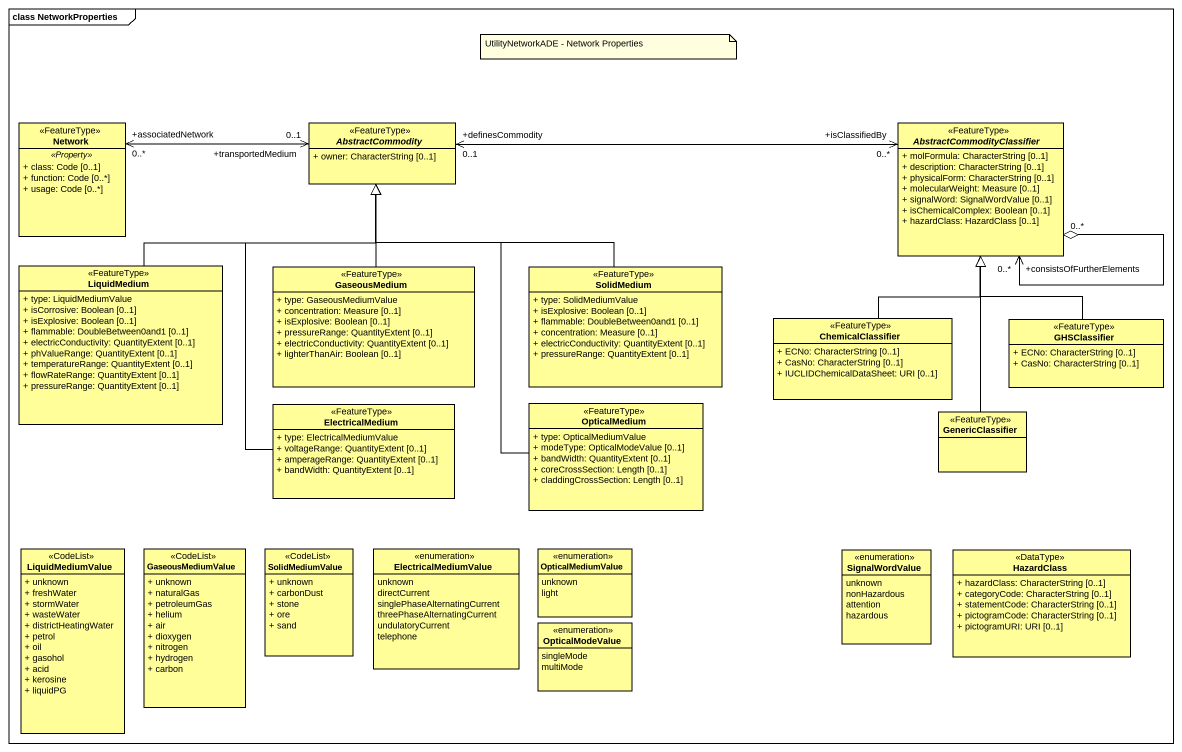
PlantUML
@startuml
mainframe class NetworkProperties
hide circle
hide empty members
skinparam classAttributeIconSize 0
class "Network" as Network_ <<FeatureType>> #FFFE99 {
  .. <<Property>> ..
  + class: Code [0..1]
  + function: Code [0..*]
  + usage: Code [0..*]
}
abstract class AbstractCommodity <<FeatureType>> #FFFE99 {
  + owner: CharacterString [0..1]
}
abstract class AbstractCommodityClassifier <<FeatureType>> #FFFE99 {
  + molFormula: CharacterString [0..1]
  + description: CharacterString [0..1]
  + physicalForm: CharacterString [0..1]
  + molecularWeight: Measure [0..1]
  + signalWord: SignalWordValue [0..1]
  + isChemicalComplex: Boolean [0..1]
  + hazardClass: HazardClass [0..1]
}
class LiquidMedium <<FeatureType>> #FFFE99 {
  + type: LiquidMediumValue
  + isCorrosive: Boolean [0..1]
  + isExplosive: Boolean [0..1]
  + flammable: DoubleBetween0and1 [0..1]
  + electricConductivity: QuantityExtent [0..1]
  + phValueRange: QuantityExtent [0..1]
  + temperatureRange: QuantityExtent [0..1]
  + flowRateRange: QuantityExtent [0..1]
  + pressureRange: QuantityExtent [0..1]
}
class GaseousMedium <<FeatureType>> #FFFE99 {
  + type: GaseousMediumValue
  + concentration: Measure [0..1]
  + isExplosive: Boolean [0..1]
  + pressureRange: QuantityExtent [0..1]
  + electricConductivity: QuantityExtent [0..1]
  + lighterThanAir: Boolean [0..1]
}
class SolidMedium <<FeatureType>> #FFFE99 {
  + type: SolidMediumValue
  + isExplosive: Boolean [0..1]
  + flammable: DoubleBetween0and1 [0..1]
  + concentration: Measure [0..1]
  + electricConductivity: QuantityExtent [0..1]
  + pressureRange: QuantityExtent [0..1]
}
class ChemicalClassifier <<FeatureType>> #FFFE99 {
  + ECNo: CharacterString [0..1]
  + CasNo: CharacterString [0..1]
  + IUCLIDChemicalDataSheet: URI [0..1]
}
class GHSClassifier <<FeatureType>> #FFFE99 {
  + ECNo: CharacterString [0..1]
  + CasNo: CharacterString [0..1]
}
class ElectricalMedium <<FeatureType>> #FFFE99 {
  + type: ElectricalMediumValue
  + voltageRange: QuantityExtent [0..1]
  + amperageRange: QuantityExtent [0..1]
  + bandWidth: QuantityExtent [0..1]
}
class OpticalMedium <<FeatureType>> #FFFE99 {
  + type: OpticalMediumValue
  + modeType: OpticalModeValue [0..1]
  + bandWidth: QuantityExtent [0..1]
  + coreCrossSection: Length [0..1]
  + claddingCrossSection: Length [0..1]
}
class GenericClassifier <<FeatureType>> #FFFE99
class LiquidMediumValue <<CodeList>> #FFFE99 {
  + unknown
  + freshWater
  + stormWater
  + wasteWater
  + districtHeatingWater
  + petrol
  + oil
  + gasohol
  + acid
  + kerosine
  + liquidPG
}
class GaseousMediumValue <<CodeList>> #FFFE99 {
  + unknown
  + naturalGas
  + petroleumGas
  + helium
  + air
  + dioxygen
  + nitrogen
  + hydrogen
  + carbon
}
class SolidMediumValue <<CodeList>> #FFFE99 {
  + unknown
  + carbonDust
  + stone
  + ore
  + sand
}
enum ElectricalMediumValue #FFFE99 {
  unknown
  directCurrent
  singlePhaseAlternatingCurrent
  threePhaseAlternatingCurrent
  undulatoryCurrent
  telephone
}
enum OpticalMediumValue #FFFE99 {
  unknown
  light
}
enum SignalWordValue #FFFE99 {
  unknown
  nonHazardous
  attention
  hazardous
}
class HazardClass <<DataType>> #FFFE99 {
  + hazardClass: CharacterString [0..1]
  + categoryCode: CharacterString [0..1]
  + statementCode: CharacterString [0..1]
  + pictogramCode: CharacterString [0..1]
  + pictogramURI: URI [0..1]
}
enum OpticalModeValue #FFFE99 {
  singleMode
  multiMode
}
Network_ "+associatedNetwork\n0..*" <-right-> "+transportedMedium\n0..1" AbstractCommodity
AbstractCommodity "+definesCommodity\n0..1" <-right-> "+isClassifiedBy\n0..*" AbstractCommodityClassifier
AbstractCommodityClassifier "+consistsOfFurtherElements\n0..*" <--o "0..*" AbstractCommodityClassifier
LiquidMedium -up-|> AbstractCommodity
GaseousMedium -up-|> AbstractCommodity
SolidMedium -up-|> AbstractCommodity
ChemicalClassifier -up-|> AbstractCommodityClassifier
GHSClassifier -up-|> AbstractCommodityClassifier
ElectricalMedium -up-|> AbstractCommodity
OpticalMedium -up-|> AbstractCommodity
GenericClassifier -up-|> AbstractCommodityClassifier
note as N1
  UtilityNetworkADE - Network Properties
end note
@enduml
